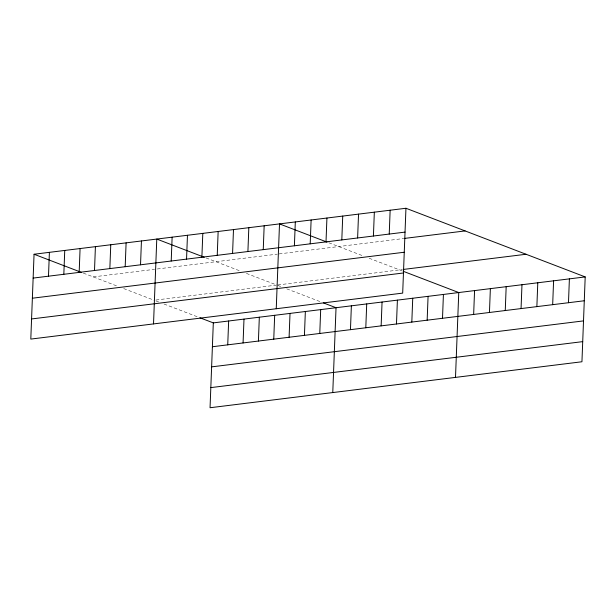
<?xml version="1.0" encoding="UTF-8"?>
<svg xmlns="http://www.w3.org/2000/svg" width="616" height="616" viewBox="0 0 616 616"><rect width="100%" height="100%" fill="white"/><g stroke="black" fill="none" stroke-linecap="round" stroke-linejoin="round"><path stroke-width="0.46" stroke-dasharray="3.08 2.31" d="M93.209 276.9L154.578 269.315M157.28 268.976L277.3 254.139M279.102 253.915L403.742 238.507M155.964 300.015L275.976 285.177M277.785 284.954L402.394 269.554M328.798 242.773L363.209 255.956M369.13 258.227L402.294 270.925M206.075 257.95L240.486 271.125M246.408 273.396L276.884 285.069M277.778 285.408L281.366 286.786M286.74 288.842L320.797 301.886M83.353 273.119L117.756 286.301M123.685 288.565L154.154 300.238M155.948 300.924L158.635 301.955M164.018 304.019L198.968 317.402"/><path stroke-width="0.92" d="M34.057 254.239L30.8 339.085L402.687 293.108L405.952 208.262L34.057 254.239L81.558 272.434M48.487 276.191L49.403 252.344M63.825 274.297L64.742 250.45M79.164 272.395L80.08 248.556M94.502 270.501L95.418 246.654M109.848 268.607L110.764 244.76M125.187 266.713L126.103 242.866M140.525 264.811L141.441 240.964M153.523 323.908L156.78 239.07L204.281 257.265M171.209 261.022L172.126 237.175M186.548 259.12L187.464 235.274M201.886 257.226L202.803 233.379M199.869 317.748L213.313 322.892L210.048 407.738L581.943 361.761L585.2 276.915L405.952 208.262M217.232 255.332L218.149 231.485M227.735 344.845L228.651 320.998M232.571 253.43L233.487 229.583M243.074 342.95L243.99 319.103M247.909 251.536L248.825 227.689M258.412 341.048L259.328 317.209M263.248 249.642L264.164 225.795M273.758 339.154L274.674 315.307M276.245 308.739L279.51 223.901L327.011 242.088M289.096 337.26L290.013 313.413M294.394 245.792L295.31 221.945M304.435 335.358L305.351 311.519M310.202 243.836L311.119 219.989M319.773 333.464L320.69 309.617M326.01 241.88L326.927 218.033M332.771 392.561L336.036 307.723L323.485 302.918M341.811 239.924L342.727 216.085M350.458 329.675L351.374 305.829M357.619 237.976L358.535 214.129M365.796 327.774L366.713 303.927M373.419 236.02L374.335 212.174M381.142 325.879L382.059 302.033M389.227 234.065L390.144 210.218M396.481 323.985L397.397 300.138M411.819 322.083L412.735 298.236M427.158 320.189L428.074 296.342M442.504 318.295L443.42 294.448M455.501 377.392L458.758 292.554L403.187 271.271M473.65 314.445L474.566 290.598M489.45 312.489L490.367 288.642M505.259 310.533L506.175 286.686M521.059 308.577L521.975 284.731M536.867 306.629L537.783 282.783M552.675 304.674L553.591 280.827M568.476 302.718L569.392 278.871M33.141 278.085L405.035 232.109M404.673 238.392L465.103 230.923M32.371 298.213L404.258 252.237M403.326 269.438L526.049 254.262M31.57 318.957L403.465 272.98M213.313 322.892L585.2 276.915M212.397 346.739L584.284 300.762M211.619 366.866L583.514 320.89M210.826 387.61L582.713 341.634"/></g></svg>
